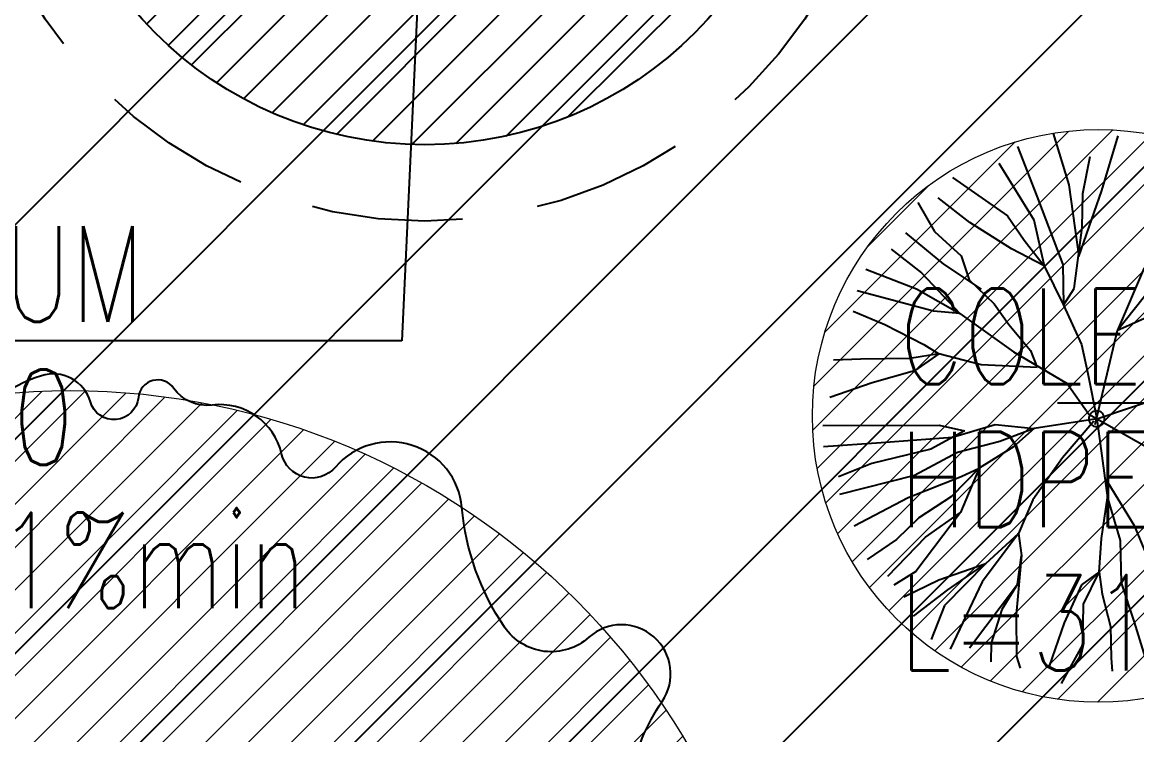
# Model space of a CAD drawing. Extents: x 352140 to 354978, y 6304672 to 6307963.
# Drawn here: x 352327.38 to 352339.06, y 6306006.09 to 6306013.55 of the extents above; entities that cross this region are included whole.
import ezdxf
from ezdxf import colors
from ezdxf.entities.mleader import LeaderData, LeaderLine
from ezdxf.math import Vec2, Vec3

# ---------------------------------------------------------------- set-up
doc = ezdxf.new("R2010")
doc.units = 0
for name, pattern in [('CONTINUOS', [0]), ('DASHED', [19.049999999999997, 12.7, -6.35]), ('HIDDEN', [9.524999999999999, 6.35, -3.175])]:
    doc.linetypes.add(name, pattern=pattern)
doc.layers.get('0').update_dxf_attribs({"linetype": 'CONTINUOUS'})
for name, color, linetype in [('00-S2_ALL AREA APORTANTES', 150, 'CONTINUOUS'), ('01_Dem Ext_Transl_niv.anillo', 130, 'CONTINUOUS'), ('02_Geo ext_Acotamiento', 7, 'CONTINUOUS'), ('03_Pav ext_HCV', 34, 'CONTINUOUS'), ('03_Pav ext_Vereda HC', 42, 'CONTINUOUS'), ('03_S2_Pav ext_Borde vereda', 7, 'CONTINUOUS'), ('05_All ext_Txt', 4, 'CONTINUOUS'), ('Paisajismo', 253, 'CONTINUOUS')]:
    doc.layers.add(name, color=color, linetype=linetype)
doc.layers.add('0_ASD_TOPOGRAFIA_ELEMENTOS', color=7, linetype='CONTINUOS', lineweight=5, true_color=0xbdbdbd)
doc.styles.add('ROMANS', font='romans.shx', dxfattribs={"width": 0.75})
doc.dimstyles.new('Principal', dxfattribs={"dimscale": 0, "dimtxt": 2, "dimasz": 2, "dimexe": 1, "dimexo": 1, "dimtad": 1, "dimrnd": 0.05, "dimzin": 1, "dimtxsty": 'ROMANS', "dimcen": 2.5, "dimclrt": 2, "dimaunit": 2, "dimadec": 0, "dimazin": 0, "dimtfac": 1, "dimtmove": 0, "dimatfit": 3, "dimfxl": 1, "dimfxlon": 1, "dimarcsym": 0})
pattern_1 = [(127.2451660467093, (0, 0), (-1.263734244477452, -0.9607975902004564), [])]
pattern_2 = [(0, (0, 0), (0.15875, 0.3175), [0, -0.3175])]

# ---------------------------------------------------------------- blocks, each defined once
blk = doc.blocks.new('_Dot')
at = {"color": 0, "linetype": 'ByBlock', "lineweight": -2}
blk.add_line((-0.5, 0), (-1, 0), dxfattribs=at)
at = {"color": 0, "linetype": 'ByBlock', "const_width": 0.5}
blk.add_lwpolyline([(-0.25, 0, 1), (0.25, 0, 1)], format="xyb", close=True, dxfattribs=at)
blk = doc.blocks.new('*D1352')
at = {"layer": '02_Geo ext_Acotamiento', "color": 0, "linetype": 'ByBlock', "lineweight": -2, "transparency": 16777216}
blk.add_line((352328.0176167181, 6306017.45825592), (352328.4999557082, 6306022.775710295), dxfattribs=at)
at = {"layer": '02_Geo ext_Acotamiento', "color": 0, "linetype": 'ByBlock', "transparency": 16777216}
blk.add_solid([(352328.3339705103, 6306022.790766585), (352328.6659409061, 6306022.760654005), (352328.5902934455, 6306023.771621482)], dxfattribs=at)
at = {"layer": '02_Geo ext_Acotamiento', "color": 2, "linetype": 'ByBlock', "transparency": 16777216, "insert": (352327.3095908203, 6306019.70103052), "char_height": 1, "attachment_point": 5, "rotation": 84.81696283952401, "style": 'ROMANS'}
blk.add_mtext('R66,10', dxfattribs=at)
blk = doc.blocks.new('A$C27410629')
at = {"true_color": 0x136734, "transparency": 33554559}
h = blk.add_hatch(dxfattribs=at)
h.set_pattern_fill('ANSI31', color=116, scale=0.5)
h.set_pattern_definition([(45, (-8759.562515186517, -519.1035735587502), (-1.122532015133644, 1.122532015133644), [])])
h.paths.add_polyline_path([(137.5068959888558, 1252.464406617455, 0.1176268807227723), (109.8147584422568, 1254.193915082657, 0.06692451075002814), (94.44469839795602, 1249.334472017372, 0.3153492887079504), (64.30173641118381, 1196.270282113329, 0.02268268711599586), (65.7292635223912, 1185.310127003227), (112.3603922077091, 1218.953454515778), (153.4782689701005, 1161.962272479494), (172.1053089193083, 1139.480769404351), (187.9579650288579, 1141.807885415954), (193.565073162812, 1120.465553675225), (224.197974734232, 1050.129297271156), (250.6203797236194, 989.4787086543838), (268.1526288855184, 972.7353945672494, 7.254700715645028e-06), (291.4898137452492, 983.2987389690225), (238.1945199318034, 1105.633967029937), (205.2934048173047, 1181.112163638985), (177.0531538182076, 1197.651557407602)])
blk = doc.blocks.new('1.0 - LO RECABARREN LOTEO PARQUE - VEGETACION EXISTENTE ETAPA MUNICIPAL__2024')
at = {"layer": 'Paisajismo'}
for p, q in [((352338.1804763347, 6306012.386832412), (352338.3444104811, 6306011.848399798)), ((352338.6914771756, 6306011.788313021), (352338.8629896221, 6306012.360562471)), ((352337.8055988413, 6306012.248700146), (352338.0091934646, 6306011.729486234)), ((352337.6121360231, 6306012.076360674), (352337.975873584, 6306011.480621996)), ((352338.489839417, 6306011.755954095), (352338.5683259144, 6306012.145441155)), ((352337.1237047101, 6306011.923918109), (352337.7029614733, 6306011.522010764)), ((352338.3444104811, 6306011.848399798), (352338.4507531531, 6306011.09691971)), ((352337.3057371805, 6306011.453124414), (352336.9758474822, 6306011.71363827)), ((352338.0091934646, 6306011.729486234), (352338.2802057332, 6306011.013514194)), ((352338.4507531531, 6306011.09691971), (352338.6914771756, 6306011.788313021)), ((352338.4831310074, 6306011.400653217), (352338.489839417, 6306011.755954095)), ((352336.7631370642, 6306011.664156418), (352336.9352030861, 6306011.358793726)), ((352337.7029614733, 6306011.522010764), (352337.8760337748, 6306011.269944167)), ((352337.975873584, 6306011.480621996), (352338.0843263505, 6306010.999441869)), ((352336.9352030861, 6306011.358793726), (352337.2149362955, 6306011.104713271)), ((352337.7424750071, 6306011.177209955), (352337.3057371805, 6306011.453124414)), ((352338.3999486038, 6306010.762454505), (352338.4831310074, 6306011.400653217)), ((352336.6340851692, 6306011.34535494), (352337.0296500288, 6306011.016684026)), ((352337.8760337748, 6306011.269944167), (352338.0843263505, 6306010.999441869)), ((352336.4835384085, 6306011.174212924), (352336.8002930755, 6306010.927330529)), ((352338.0843263505, 6306010.999441869), (352337.7424750071, 6306011.177209955)), ((352337.0296500288, 6306011.016684026), (352337.4264775527, 6306010.754906321)), ((352337.2149362955, 6306011.104713271), (352337.2991255301, 6306010.854324869)), ((352338.0843263505, 6306010.999441869), (352338.289933477, 6306010.586817183)), ((352338.2802057332, 6306011.013514194), (352338.289933477, 6306010.586817183)), ((352336.2164136593, 6306010.963623986), (352336.7460306182, 6306010.758139106)), ((352336.8002930755, 6306010.927330529), (352337.2035320075, 6306010.500702225)), ((352339.1331596347, 6306010.979638925), (352338.8540957742, 6306010.327366443)), ((352337.2991255301, 6306010.854324869), (352337.5610808706, 6306010.600578594)), ((352338.8540957742, 6306010.327366443), (352339.2183551209, 6306010.782545134)), ((352336.9265910203, 6306010.523442868), (352336.1271257933, 6306010.739288907)), ((352336.7460306182, 6306010.758139106), (352337.2035320075, 6306010.500702225)), ((352338.289933477, 6306010.586817183), (352338.3999486038, 6306010.762454505)), ((352337.5610808706, 6306010.600578594), (352337.7170482209, 6306010.384377857)), ((352338.289933477, 6306010.586817183), (352338.4777648366, 6306010.174529602)), ((352336.0829212695, 6306010.525988675), (352336.4150843816, 6306010.385882782)), ((352337.2035320075, 6306010.500702225), (352336.9265910203, 6306010.523442868)), ((352337.2035320075, 6306010.500702225), (352337.7650129757, 6306010.099130503)), ((352338.8540957742, 6306010.327366443), (352339.3203201225, 6306010.531819626)), ((352336.4150843816, 6306010.385882782), (352336.8263099471, 6306010.177367066)), ((352337.7170482209, 6306010.384377857), (352337.9431165635, 6306010.113538452)), ((352338.6219904171, 6306009.336551996), (352338.8540957742, 6306010.327366443)), ((352336.9821600945, 6306010.078368588), (352336.6789469142, 6306010.030779922)), ((352336.9821600945, 6306010.078368588), (352336.7272925622, 6306009.898184454)), ((352336.8263099471, 6306010.177367066), (352336.9821600945, 6306010.078368588)), ((352337.4245690359, 6306009.963386792), (352336.9821600945, 6306010.078368588)), ((352337.7650129757, 6306010.099130503), (352338.3278335854, 6306009.768619292)), ((352337.9431165635, 6306010.113538452), (352338.0108696446, 6306009.934546184)), ((352338.4777648366, 6306010.174529602), (352338.5431699786, 6306009.871182249)), ((352336.1630827336, 6306010.022747723), (352335.878318238, 6306010.010353631)), ((352336.6789469142, 6306010.030779922), (352336.1630827336, 6306010.022747723)), ((352338.0108696446, 6306009.934546184), (352337.4245690359, 6306009.963386792)), ((352336.7272925622, 6306009.898184454), (352336.2829766971, 6306009.77273945)), ((352338.5431699786, 6306009.871182249), (352338.6362827467, 6306009.397563283)), ((352336.2829766971, 6306009.77273945), (352335.8381556233, 6306009.620536819)), ((352338.3278335854, 6306009.768619292), (352338.5528956764, 6306009.444485275)), ((352338.6362827467, 6306009.397563283), (352339.4105454562, 6306009.659320176)), ((352338.6362827467, 6306009.397563283), (352337.9810166719, 6306009.295340562)), ((352338.6048854659, 6306009.372417856), (352338.2775214427, 6306008.987628351)), ((352338.5528956764, 6306009.444485275), (352339.2391487834, 6306009.058329933)), ((352338.6362827467, 6306009.397563283), (352338.7497818901, 6306008.569970486)), ((352335.7656605617, 6306009.327469981), (352336.9844346015, 6306009.331225318)), ((352337.2511755003, 6306009.272655413), (352336.8993097128, 6306009.078547321)), ((352336.9844346015, 6306009.331225318), (352337.2511755003, 6306009.272655413)), ((352337.1257168773, 6306009.204860709), (352337.572821725, 6306009.338590563)), ((352337.572821725, 6306009.338590563), (352337.9810166719, 6306009.295340562)), ((352337.9810166719, 6306009.295340562), (352337.6227969371, 6306009.159932475)), ((352337.9810166719, 6306009.295340562), (352337.7640052293, 6306009.103952719)), ((352337.9810166719, 6306009.295340562), (352337.9810166719, 6306009.295340562)), ((352335.7723266791, 6306009.106014553), (352336.3777467883, 6306009.147897272)), ((352336.3777467883, 6306009.147897272), (352337.1257168773, 6306009.204860709)), ((352337.6227969371, 6306009.159932475), (352337.1760275253, 6306009.043968478)), ((352336.8993097128, 6306009.078547321), (352336.2804504336, 6306008.92963094)), ((352337.1760275253, 6306009.043968478), (352336.7269101743, 6306008.803649398)), ((352337.7640052293, 6306009.103952719), (352337.4041083992, 6306008.879719783)), ((352336.2804504336, 6306008.92963094), (352335.9295947128, 6306008.789037615)), ((352338.2775214427, 6306008.987628351), (352337.9669290089, 6306008.549208571)), ((352336.7269101743, 6306008.803649398), (352335.9407031023, 6306008.605237786)), ((352336.6621221096, 6306008.574455176), (352337.2153065781, 6306008.791529103)), ((352337.4041083992, 6306008.879719783), (352337.1139771814, 6306008.583085285)), ((352337.4041083992, 6306008.879719783), (352337.2082337345, 6306008.416926525)), ((352337.2153065781, 6306008.791529103), (352337.4041083992, 6306008.879719783)), ((352338.7497818901, 6306008.569970486), (352338.752800673, 6306008.729855807)), ((352338.752800673, 6306008.729855807), (352339.0288463018, 6306008.280359757)), ((352336.0940344047, 6306008.277362375), (352336.6621221096, 6306008.574455176)), ((352337.1139771814, 6306008.583085285), (352336.7718561462, 6306008.358516724)), ((352337.9669290089, 6306008.549208571), (352337.8180060554, 6306008.196592837)), ((352338.688402362, 6306008.144616046), (352338.7497818901, 6306008.569970486)), ((352338.7497818901, 6306008.569970486), (352338.883612975, 6306008.123159579)), ((352336.7718561462, 6306008.358516724), (352336.5363960189, 6306008.131934307)), ((352337.2082337345, 6306008.416926525), (352336.7411843154, 6306007.796723496)), ((352336.8417176493, 6306008.156177995), (352337.2082337345, 6306008.416926525)), ((352337.8180060554, 6306008.196592837), (352337.4349646621, 6306007.688455156)), ((352337.4742079247, 6306007.883199427), (352337.8180060554, 6306008.196592837)), ((352337.8180060554, 6306008.196592837), (352337.8491992489, 6306007.96497724)), ((352339.0288463018, 6306008.280359757), (352339.1479162826, 6306007.993769872)), ((352336.5363960189, 6306008.131934307), (352336.2301640556, 6306007.92446032)), ((352336.4456476839, 6306007.748769912), (352336.8417176493, 6306008.156177995)), ((352338.6639161393, 6306007.789652313), (352338.688402362, 6306008.144616046)), ((352338.883612975, 6306008.123159579), (352338.8930032649, 6306007.678698229)), ((352337.8491992489, 6306007.96497724), (352337.7907193272, 6306007.348637593)), ((352337.8079434549, 6306007.663642261), (352337.8491992489, 6306007.96497724)), ((352337.8491992489, 6306007.96497724), (352337.8079434549, 6306007.663642261)), ((352336.9806450847, 6306007.711901747), (352337.4742079247, 6306007.883199427)), ((352337.4742079247, 6306007.883199427), (352337.0425308784, 6306007.443064593)), ((352337.077751207, 6306007.606343162), (352337.4742079247, 6306007.883199427)), ((352336.7411843154, 6306007.796723496), (352336.5108169538, 6306007.65385524)), ((352338.479547652, 6306007.656834159), (352338.6639161393, 6306007.789652313)), ((352338.4975527988, 6306007.455136578), (352338.6639161393, 6306007.789652313)), ((352338.6639161393, 6306007.789652313), (352338.6919805525, 6306007.559139261)), ((352336.6156442657, 6306007.531425117), (352336.9806450847, 6306007.711901747)), ((352337.4349646621, 6306007.688455156), (352337.1015651471, 6306006.983896453)), ((352337.3019463316, 6306006.996513419), (352337.8079434549, 6306007.663642261)), ((352337.8079434549, 6306007.663642261), (352337.6429218018, 6306007.400186998)), ((352338.2979310529, 6306007.25876021), (352338.479547652, 6306007.656834159)), ((352338.8930032649, 6306007.678698229), (352339.0275031475, 6306007.267417597)), ((352336.7168481252, 6306007.328815613), (352337.077751207, 6306007.606343162)), ((352338.6919805525, 6306007.559139261), (352338.7793786075, 6306007.222903362)), ((352337.0425308784, 6306007.443064593), (352336.9018349857, 6306007.0843684)), ((352337.6429218018, 6306007.400186998), (352337.5295524843, 6306007.046899977)), ((352338.4895027016, 6306007.028775228), (352338.4975527988, 6306007.455136578)), ((352337.7907193272, 6306007.348637593), (352337.7957707653, 6306006.9068888)), ((352339.0275031475, 6306007.267417597), (352339.2119802883, 6306006.677478836)), ((352338.1420796583, 6306006.806666199), (352338.2979310529, 6306007.25876021)), ((352338.7793786075, 6306007.222903362), (352338.7864511987, 6306006.888183836)), ((352337.5295524843, 6306007.046899977), (352337.5258628856, 6306006.851485903)), ((352338.2684641785, 6306006.62420749), (352338.4895027016, 6306007.028775228)), ((352337.7957707653, 6306006.9068888), (352337.8336602516, 6306006.785722525)), ((352338.7864511987, 6306006.888183836), (352338.7973124748, 6306006.754144419))]:
    blk.add_line(p, q, dxfattribs=at)
blk.add_lwpolyline([(352333.7493100989, 6306005.630257937, -0.1041829534316712), (352334.0817593283, 6306006.435734035, 0.8865416087823877), (352333.3138594548, 6306007.108136836, -0.4543477162668304), (352332.4294766822, 6306007.216085017, -0.1277218174663274), (352331.9838487703, 6306008.466537079, 0.6645801817689291), (352330.6576500435, 6306008.890491764, -0.6170445899004038), (352330.0938667739, 6306009.029661991, 0.3858694307195007), (352329.364347746, 6306009.540837375, -0.2771674087304286), (352328.9618979188, 6306009.718356743, 0.6946149022919148), (352328.5927403031, 6306009.620935275, -0.8266017702726247), (352328.0891048912, 6306009.575119642, 0.4228837804392593), (352327.5769646713, 6306009.848704373, 0.1717680331395376), (352326.727254316, 6306009.203101034, 0.5309331623980181)], format="xyb", dxfattribs=at)
blk.add_lwpolyline([(352338.5538149195, 6306009.397563282, 1), (352338.7187505741, 6306009.397563282, 1)], format="xyb", close=True, dxfattribs=at)

msp = doc.modelspace()

# ---------------------------------------------------------------- hatches: boundary and pattern name
at = {"layer": '00-S2_ALL AREA APORTANTES', "linetype": 'DASHED', "lineweight": 40, "ltscale": 0.25}
h = msp.add_hatch(dxfattribs=at)
h.set_pattern_fill('ANSI31', color=150, scale=0.5, angle=82.24516604670926)
h.set_pattern_definition(pattern_1)
h.paths.add_polyline_path([(352329.0790281165, 6306029.104679774, 0.1201643154600436), (352295.2747028061, 6306023.347256945), (352300.2329957008, 6306011.872705468, -0.1201719451323547), (352328.200499289, 6306016.635590354)])
h = msp.add_hatch(dxfattribs=at)
h.set_pattern_fill('ANSI31', color=40, scale=0.5, angle=82.24516604670926)
h.set_pattern_definition(pattern_1)
h.paths.add_polyline_path([(352329.0790281165, 6306029.104679774), (352328.200499289, 6306016.635590354, -0.1007563429291701), (352351.2139975071, 6306010.232972499), (352356.6135521816, 6306007.253435951), (352362.6503608673, 6306018.193418741), (352357.3730907162, 6306021.103937387, 0.01039876730763909), (352356.2682284904, 6306021.68365954, 0.09829759573210275)])
at = {"layer": '01_Dem Ext_Transl_niv.anillo'}
h = msp.add_hatch(dxfattribs=at)
h.set_pattern_fill('ANSI31', color=256, scale=0.1)
h.set_pattern_definition([(45, (0, 0), (-0.2245064030267289, 0.2245064030267289), [])])
edge = h.paths.add_edge_path()
edge.add_arc((352331.5961558374, 6306016.26910808), 4, 0, 360)
at = {"layer": '03_Pav ext_HCV'}
h = msp.add_hatch(dxfattribs=at)
h.set_pattern_fill('SWAMP', color=256, scale=0.025, angle=-5.87842838446813e-10, style=0)
h.set_pattern_definition([(359.9999999994121, (0, 0), (0.3175000000056422, 0.5499261309017425), [0.079375, -0.555625]), (90, (0.0396875, -4.071855352894005e-13), (-0.3174999999943578, 0.5499261309082575), [0.0396875, -1.06016476181]), (90, (0.049609375, -5.089819191117507e-13), (-0.3174999999943578, 0.5499261309082575), [0.03175, -1.06810226181]), (90, (0.029765625, -3.053891514670504e-13), (-0.3174999999943578, 0.5499261309082575), [0.03175, -1.06810226181]), (59.99999999941215, (0.05953125000000001, -6.107783029341008e-13), (-0.3174999995629745, 0.5499261311573168), [0.0254, -0.6096]), (119.9999999994121, (0.01984375, -2.035927676447003e-13), (-0.6349999995686166, 2.555744082988348e-10), [0.0254, -0.6095999999999999])])
h.paths.add_polyline_path([(352360.868372727, 6306028.31840835, 0.2867501767208371), (352276.1412867496, 6306023.175510557, 0.01869958964940587), (352271.7705830562, 6306019.63894139, 0.1387730875209856), (352249.4208122046, 6305985.325619695, 0.08211699766830355), (352247.1096555825, 6305968.544474194), (352254.11489188, 6305968.473110226, -0.0849190631894005), (352256.1782145034, 6305983.480684427, -0.1378571209184878), (352276.3741181307, 6306014.365663016, -0.08216666129112944), (352277.762515263, 6306015.224032857), (352283.6096528716, 6306017.625902134, -0.7562922686620178), (352284.3226251645, 6306016.717655372), (352280.5182882363, 6306011.50930614, -0.05613840177760803), (352279.7611070714, 6306010.685063163, 0.1378525137337985), (352260.9870741788, 6305982.104565816), (352259.4697379309, 6305977.322016968, 0.03125424276533748), (352257.2518488735, 6305968.441153317), (352264.3677510897, 6305968.368661969, -0.02665530429574394), (352266.1419831768, 6305975.205145839), (352267.6593194248, 6305979.987694686, -0.1347586241790884), (352283.8411908795, 6306004.95120816, 0.05309188545623043), (352286.6875024904, 6306008.087643748), (352291.8375113436, 6306015.138292825, -0.1315344263085925), (352295.8643306832, 6306018.383788061, -0.2245901210606135), (352352.3677380227, 6306016.96834866, -0.1771469914567127), (352353.7775416014, 6306015.464844507), (352355.0256382796, 6306012.534005799, 0.1587547824207233), (352356.2473872155, 6306011.133888852), (352356.61527247, 6306010.904603812, 0.03127920765357715), (352404.2635354987, 6305985.296902456, 0.1549179150466921), (352406.0652175725, 6305985.073782303), (352409.3647523095, 6305985.688455695, -0.1516099281221849), (352411.13108648, 6305985.481296828, 0.09607903957190114), (352450.5630709757, 6305976.410355219, 0.02015954793188863), (352451.6638567296, 6305976.417867715, 0.03045081609371835), (352465.8170346431, 6305977.967684446, -0.006248532946582673), (352484.699637598, 6305980.9866748, 0.02063806963239873), (352496.4057222297, 6305983.221488672, 0.002065357639369774), (352497.5663418849, 6305983.498192595), (352495.9099347821, 6305990.600186132), (352492.9982529592, 6305990.597078585, -0.7874431456719597), (352492.7225948891, 6305991.73057545), (352495.3422021209, 6305993.034390673), (352493.6820656086, 6306000.152374386, 0.03088089592298866), (352481.5194309896, 6305996.589871377, -0.06443924997046216), (352455.7354173818, 6305990.740502411), (352459.2428169689, 6305990.830949344), (352455.7354173818, 6305990.740502411, -0.01148082269427051), (352451.0179998683, 6305990.402995264, -0.02776823934322075), (352440.8206754049, 6305991.327020614), (352444.24992591, 6305990.587070875), (352440.8206754049, 6305991.327020614, -0.07020690110198488), (352416.0878331155, 6305998.601983743), (352416.6023085983, 6305998.041795899), (352413.0038271977, 6305999.99411206, -0.03572216795586271)])
at = {"layer": '03_Pav ext_Vereda HC'}
h = msp.add_hatch(dxfattribs=at)
h.set_pattern_fill('DOTS', color=256, scale=0.2, style=0)
h.set_pattern_definition(pattern_2)
h.paths.add_polyline_path([(352461.265296371, 6305996.923199476, -0.006361697274306652), (352458.5671843474, 6305996.559426215), (352458.8039589947, 6305994.573484398, 0.006373756063405232), (352461.5577246899, 6305994.944693554, 0.02254195958938864), (352495.2202422092, 6306001.482094497), (352495.3501705392, 6306000.925015167), (352499.2401742685, 6306001.85691995), (352499.1038702787, 6306002.441335492, 0.01837896598131039), (352525.9458107713, 6306010.280892), (352525.2850116004, 6306012.168839185, -0.04355006323617334)])
h.paths.add_polyline_path([(352444.877366273, 6305995.775925941), (352444.6389070644, 6305993.777767145, 0.01650058402313723), (352451.8286896291, 6305993.950240446), (352451.5914561742, 6305995.9400305, -0.01569666753639558)])
h.paths.add_polyline_path([(352418.7261703826, 6306002.697098588), (352417.8951709915, 6306000.876147664, 0.0775292981522187), (352437.6729332349, 6305994.479099461), (352437.9101192286, 6305996.466589406, -0.0775304526635592)])
h.paths.add_polyline_path([(352399.5545656244, 6306012.637413958, -0.01784411821687169), (352388.0635043115, 6306018.452636186), (352362.9762043863, 6306032.296097642, 0.175923676694206), (352305.5852803702, 6306039.762695248), (352306.1410247717, 6306037.827802296, -0.1750939250216685), (352362.0333407134, 6306030.532090019), (352387.0972738728, 6306016.701522614, 0.01781344841789345), (352398.6953473628, 6306010.831246005, -0.008288106280014222), (352411.7127329188, 6306004.189408959), (352412.5445683602, 6306006.012191901, 0.00823263315638628)])
h = msp.add_hatch(dxfattribs=at)
h.set_pattern_fill('DOTS', color=256, scale=0.2, style=0)
h.set_pattern_definition(pattern_2)
h.paths.add_polyline_path([(352533.7781987465, 6305988.647630177, 0.001234498587345054), (352535.675126165, 6305989.286498093), (352535.0273047538, 6305991.17866681, -0.001236873237655371), (352533.135689451, 6305990.541615871, -0.02053009870907239), (352503.8853697219, 6305981.940228953), (352503.2840382411, 6305984.518491437), (352499.4039184833, 6305983.544208242), (352499.9993888386, 6305980.991075858, -0.008887102906639828), (352487.1047705442, 6305978.156272031, -0.01455549524336389), (352464.6282001356, 6305974.170378275, -0.008990183444713605), (352459.9926205119, 6305973.570179023), (352460.1984365283, 6305971.58073849, 0.009019331760126793), (352464.9206284034, 6305972.191872346, 0.01455169346436648), (352487.5052945014, 6305976.196778146, 0.03211359260083807)])
h.paths.add_polyline_path([(352453.0159213872, 6305972.983824089, -0.006800505392013569), (352449.4833227422, 6305972.830716716, -0.009066641678675507), (352444.7696182578, 6305972.776126778), (352444.5771080579, 6305970.777466943, 0.01638310348206576), (352453.2219476647, 6305970.992351152)])
h.paths.add_polyline_path([(352389.6460369565, 6305991.879874823, -0.01753322086345317), (352376.9513572304, 6305998.31509122), (352352.1532079588, 6306011.99899601, 0.04440363374849853), (352342.0535807689, 6306016.089608755, 0.1133237876608219), (352314.4714570942, 6306018.047333277), (352314.9360717349, 6306016.097052595, -0.1572406347358349), (352351.2139975071, 6306010.232972499), (352375.9850852466, 6305996.564000573, 0.01750636999426037), (352388.7848668274, 6305990.074641938, -0.0115901603268221), (352405.9871731158, 6305981.141781882, 0.08676206377402094), (352437.5751283566, 6305971.093253941), (352437.7670282808, 6305973.085577833, -0.0864982168626583), (352406.9311932966, 6305982.905094895, 0.01159024218480682)])
h.paths.add_polyline_path([(352298.9308368328, 6306011.291528256, -0.04076991370934013), (352308.0869286793, 6306014.635858133), (352307.6251471448, 6306016.57596012, 0.04303443395370096), (352297.5531387314, 6306012.854879401, 0.2722251189562815), (352266.1428912832, 6305966.550484804), (352264.4334961653, 6305966.567898809, 0.01531595787327513), (352263.8567137016, 6305962.573567073), (352266.0299973136, 6305962.551427328, 0.02154698335859366), (352266.2729303729, 6305957.80291892, 0.06328346041658212), (352273.0108519612, 6305926.495241333, 0.007703608626722357), (352278.1261176605, 6305912.650623268), (352279.9891282905, 6305913.378097652, -0.007677046379327455), (352274.9122720578, 6305927.117035691, -0.06339052285138146), (352268.2648698924, 6305957.982510693, -0.3183358391945924)])
at = {"layer": '0_ASD_TOPOGRAFIA_ELEMENTOS'}
h = msp.add_hatch(dxfattribs=at)
h.set_pattern_fill('ANSI31', color=256, scale=0.1)
h.set_pattern_definition([(45, (346035.881996305, 6304269.675487062), (-0.2245064030267289, 0.2245064030267289), [])])
edge = h.paths.add_edge_path()
edge.add_arc((352338.6562136458, 6306009.427663376), 3, 0, 360)
h = msp.add_hatch(dxfattribs=at)
h.set_pattern_fill('ANSI31', color=256, scale=0.1)
h.set_pattern_definition([(45, (346025.1035318703, 6304262.440306367), (-0.2245064030267289, 0.2245064030267289), [])])
edge = h.paths.add_edge_path()
edge.add_arc((352327.8777492112, 6306002.192482681), 7.5, 0, 360)

# ---------------------------------------------------------------- linework, layer by layer
at = {"layer": '01_Dem Ext_Transl_niv.anillo', "linetype": 'HIDDEN', "ltscale": 0.25}
msp.add_circle((352331.5961558374, 6306016.26910808), 4.800279661046361, dxfattribs=at)
at = {"layer": '01_Dem Ext_Transl_niv.anillo'}
msp.add_circle((352331.5961558374, 6306016.26910808), 4, dxfattribs=at)
at = {"layer": '0_ASD_TOPOGRAFIA_ELEMENTOS'}
for centre, radius in [((352338.6562136458, 6306009.427663376), 3), ((352327.8777492112, 6306002.192482681), 7.5)]:
    msp.add_circle(centre, radius, dxfattribs=at)

# ---------------------------------------------------------------- block references
at = {"layer": '03_S2_Pav ext_Borde vereda', "linetype": 'Continuous'}
msp.add_blockref('A$C27410629', (352203.9623478023, 6304761.713605438), dxfattribs=at)
at = {"layer": 'Paisajismo'}
msp.add_blockref('1.0 - LO RECABARREN LOTEO PARQUE - VEGETACION EXISTENTE ETAPA MUNICIPAL__2024', (0, 0), dxfattribs=at)

# ---------------------------------------------------------------- dimensions: what is measured, and where the dimension line sits
at = {"layer": '02_Geo ext_Acotamiento', "linetype": 'ByBlock'}
dim = msp.add_radius_dim(center=(352322.6199271226, 6305957.952454513), mpoint=(352328.5902934455, 6306023.771621482), dimstyle='Principal', override={"dimaunit": 0, "dimfxl": 0.22, "dimarcsym": 1}, dxfattribs=at)
dim.commit()
dim.dimension.update_dxf_attribs({"geometry": '*D1352', "text_midpoint": (352328.2136173446, 6306019.619027514), "dimtype": 164})

# ---------------------------------------------------------------- leaders
at = {"layer": '05_All ext_Txt'}
ml = msp.add_multileader_mtext('Standard', dxfattribs=at)
ml.set_content('{\\C256;DESCARGA SUM \\PHDPE DN 300\\PL=10.3m i=1%min}', color=2, style='ROMANS')
ml.set_leader_properties(color=7)
ml.set_arrow_properties(name='DOT')
ml.build(insert=Vec2(0, 0))
ml.multileader.update_dxf_attribs({"text_left_attachment_type": 6, "text_right_attachment_type": 6, "dogleg_length": 0, "arrow_head_size": 0.5})
ctx = ml.context
ctx.base_point, ctx.char_height, ctx.arrow_head_size, ctx.landing_gap_size, ctx.plane_origin, ctx.plane_x_axis, ctx.plane_y_axis = Vec3(352320.8613085687, 6306010.214648896, 4.074955693108433e-08), 1, 0.5, 0.05000000250530529, Vec3(352363.2695710271, 6306030.158659764, -1.649952747696355e-08), Vec3(1, -1.387778780781446e-15, -3.517525297178413e-09), Vec3(1.403991249853975e-15, 1, 4.609055430399856e-09)
ctx.left_attachment, ctx.right_attachment = 6, 6
notes = []
notes.append((ctx, [(1, (1, 1, 0), (352331.3541657166, 6306010.214648896, 3.840666473780183e-09), (-1, 1.387778780781445e-15, 3.517525297178412e-09), 0, [(1, [(352332.0811939727, 6306026.073212475, 7.437632477782703e-08)], 0, [])])]))
ctx.mtext.insert, ctx.mtext.text_direction, ctx.mtext.rotation, ctx.mtext.line_spacing_factor, ctx.mtext.line_spacing_style, ctx.mtext.flow_direction, ctx.mtext.extrusion = Vec3(352320.9113085712, 6306011.414648896, 4.610454717389275e-08), Vec3(1, -1.387778780781446e-15, -3.517525297178413e-09), 6.283185307179584, 0.8999999999999998, 2, 5, Vec3(3.517525297178408e-09, -4.609055430399862e-09, 1)
ml = msp.add_multileader_mtext('Standard', dxfattribs=at)
ml.set_content('{\\C256;COLECTOR N°12^JHDPE DN 375\\PL=31.0m i=2.9%}', color=2, style='ROMANS')
ml.set_leader_properties(color=7)
ml.set_arrow_properties(name='DOT')
ml.build(insert=Vec2(0, 0))
ml.multileader.update_dxf_attribs({"text_left_attachment_type": 6, "text_right_attachment_type": 6, "dogleg_length": 0.4164050059420628, "arrow_head_size": 0.5})
ctx = ml.context
ctx.base_point, ctx.char_height, ctx.arrow_head_size, ctx.landing_gap_size, ctx.plane_origin, ctx.plane_x_axis, ctx.plane_y_axis = Vec3(352336.5173283126, 6306009.561263674, 4.175578322350553e-08), 1, 0.5, 0.05000000250530529, Vec3(352378.2390793601, 6306000.829485917, -1.452467792110037e-07), Vec3(1, -1.387778780781446e-15, -3.517525297178413e-09), Vec3(1.403991249853975e-15, 1, 4.609055430399856e-09)
ctx.left_attachment, ctx.right_attachment = 6, 6
notes.append((ctx, [(1, (1, 1, 0), (352347.1219431782, 6306009.561263674, 4.453782166877354e-09), (-1, 1.387778780781445e-15, 3.517525297178412e-09), 1.040329146316736, [(1, [(352354.6624756377, 6306021.51086022, 3.300612133966562e-08)], 0, [])])]))
ctx.mtext.insert, ctx.mtext.text_direction, ctx.mtext.rotation, ctx.mtext.width, ctx.mtext.line_spacing_factor, ctx.mtext.line_spacing_style, ctx.mtext.flow_direction, ctx.mtext.extrusion = Vec3(352336.5673283151, 6306010.761263674, 4.711077346631395e-08), Vec3(1, -1.387778780781446e-15, -3.517525297178413e-09), 6.283185307179584, 10.65136143063419, 0.8999999999999998, 2, 5, Vec3(3.517525297178408e-09, -4.609055430399862e-09, 1)
for ctx, leaders in notes:
    for number, flags, end, landing, length, lines in leaders:
        leader = LeaderData()
        leader.index, (leader.has_last_leader_line, leader.has_dogleg_vector, leader.attachment_direction) = number, flags
        leader.last_leader_point, leader.dogleg_vector, leader.dogleg_length = Vec3(end), Vec3(landing), length
        for number, points, colour, breaks in lines:
            line = LeaderLine()
            line.index, line.vertices, line.color, line.breaks = number, Vec3.list(points), colors.encode_raw_color(colour), breaks
            leader.lines.append(line)
        ctx.leaders.append(leader)

doc.saveas('drawing.dxf')
